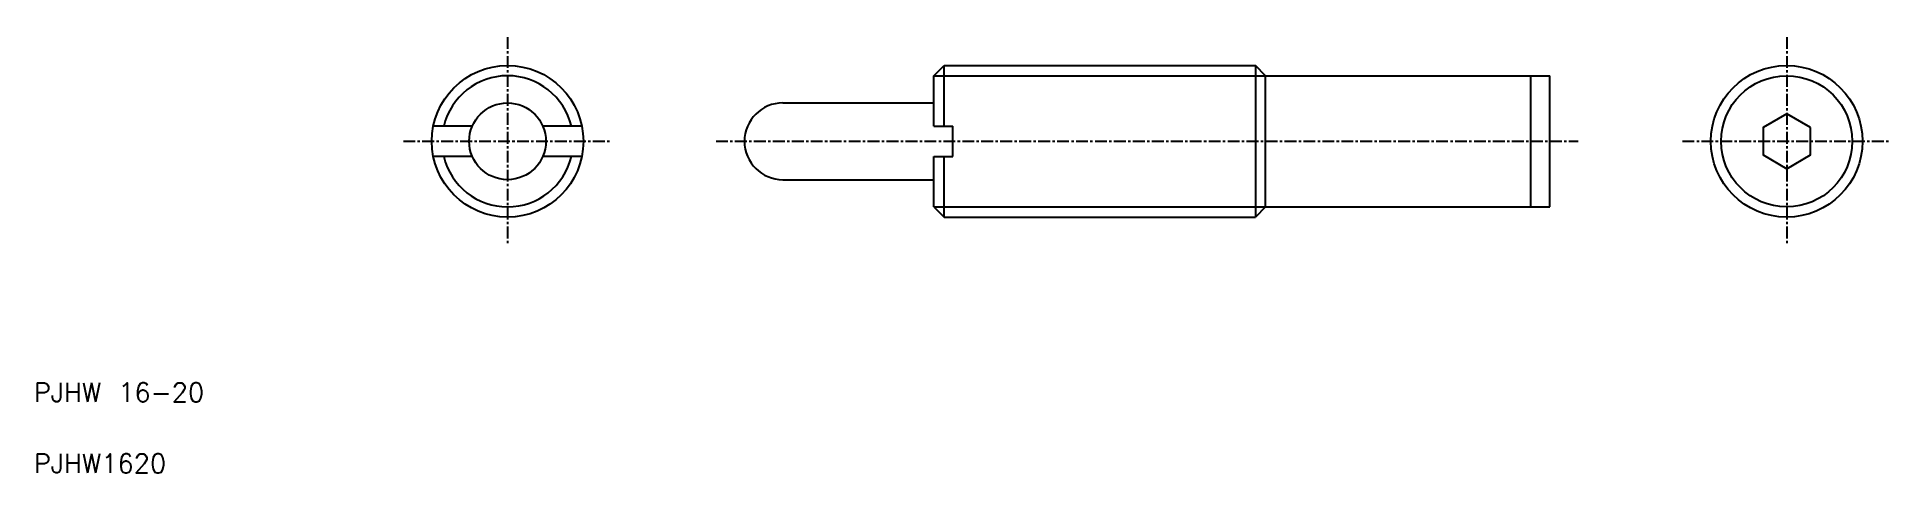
# Model space of a CAD drawing. Extents: x 5 to 201, y 5 to 51.
import ezdxf

# ---------------------------------------------------------------- set-up
doc = ezdxf.new("R2010")
doc.units = 0
doc.linetypes.add('CENTER', pattern=[2, 1.25, -0.25, 0.25, -0.25])
doc.layers.get('0').update_dxf_attribs({"linetype": 'CONTINUOUS'})
doc.layers.add('CENTER', color=1, linetype='CENTER')
doc.styles.get("Standard").update_dxf_attribs({"font": 'txt.shx', "bigfont": 'bigfont.shx'})

msp = doc.modelspace()

# ---------------------------------------------------------------- linework, layer by layer
at = {"color": 7, "linetype": 'CONTINUOUS'}
for p, q in [((100, 46.92), (101.08, 48)), ((101.08, 48), (133.92, 48)), ((101.08, 41.6), (101.08, 48)), ((133.92, 48), (133.92, 32)), ((135, 46.92), (133.92, 48)), ((100, 41.6), (100, 46.92)), ((135, 46.92), (165, 46.92)), ((135, 33.08), (135, 46.92)), ((163, 33.08), (163, 46.92)), ((165, 33.08), (165, 46.92)), ((84.05, 44.05), (100, 44.05)), ((51.28, 41.6), (47.16, 41.6)), ((62.84, 41.6), (58.72, 41.6)), ((100, 41.6), (102, 41.6)), ((102, 38.4), (102, 41.6)), ((51.28, 38.4), (47.16, 38.4)), ((62.84, 38.4), (58.72, 38.4)), ((100, 33.08), (100, 38.4)), ((100, 38.4), (102, 38.4)), ((101.08, 32), (101.08, 38.4)), ((84.05, 35.95), (100, 35.95)), ((100, 33.08), (101.08, 32)), ((101.08, 32), (133.92, 32)), ((135, 33.08), (133.92, 32)), ((135, 33.08), (165, 33.08))]:
    msp.add_line(p, q, dxfattribs=at)
at = {"color": 3, "linetype": 'CONTINUOUS'}
for p, q in [((100, 46.92), (135, 46.92)), ((100, 33.08), (135, 33.08))]:
    msp.add_line(p, q, dxfattribs=at)
at = {"color": 7, "linetype": 'CONTINUOUS'}
msp.add_lwpolyline([(192.5, 41.44), (190, 42.89), (187.5, 41.44), (187.5, 38.56), (190, 37.11), (192.5, 38.56)], close=True, dxfattribs=at)
for centre, radius in [((55, 40), 8), ((190, 40), 8), ((190, 40), 6.92), ((55, 40), 4.05)]:
    msp.add_circle(centre, radius, dxfattribs=at)
at = {"color": 3, "linetype": 'CONTINUOUS'}
for start, end in [(13.3735, 166.6265), (193.3735, 346.6265)]:
    msp.add_arc((55, 40), 6.92, start, end, dxfattribs=at)
at = {"color": 7, "linetype": 'CONTINUOUS'}
msp.add_arc((84.05, 40), 4.05, 90, 270, dxfattribs=at)
at = {"layer": 'CENTER', "color": 1, "linetype": 'CENTER'}
for p, q in [((55, 51), (55, 29)), ((190, 51), (190, 29)), ((44, 40), (66, 40)), ((77, 40), (168, 40)), ((179, 40), (201, 40))]:
    msp.add_line(p, q, dxfattribs=at)

# ---------------------------------------------------------------- texts
at = {"color": 7, "linetype": 'CONTINUOUS'}
for s, p in [('PJHW 16-20', (5, 12.5)), ('PJHW1620', (5, 5))]:
    msp.add_text(s, height=2, dxfattribs=at).set_placement(p)

doc.saveas('drawing.dxf')
